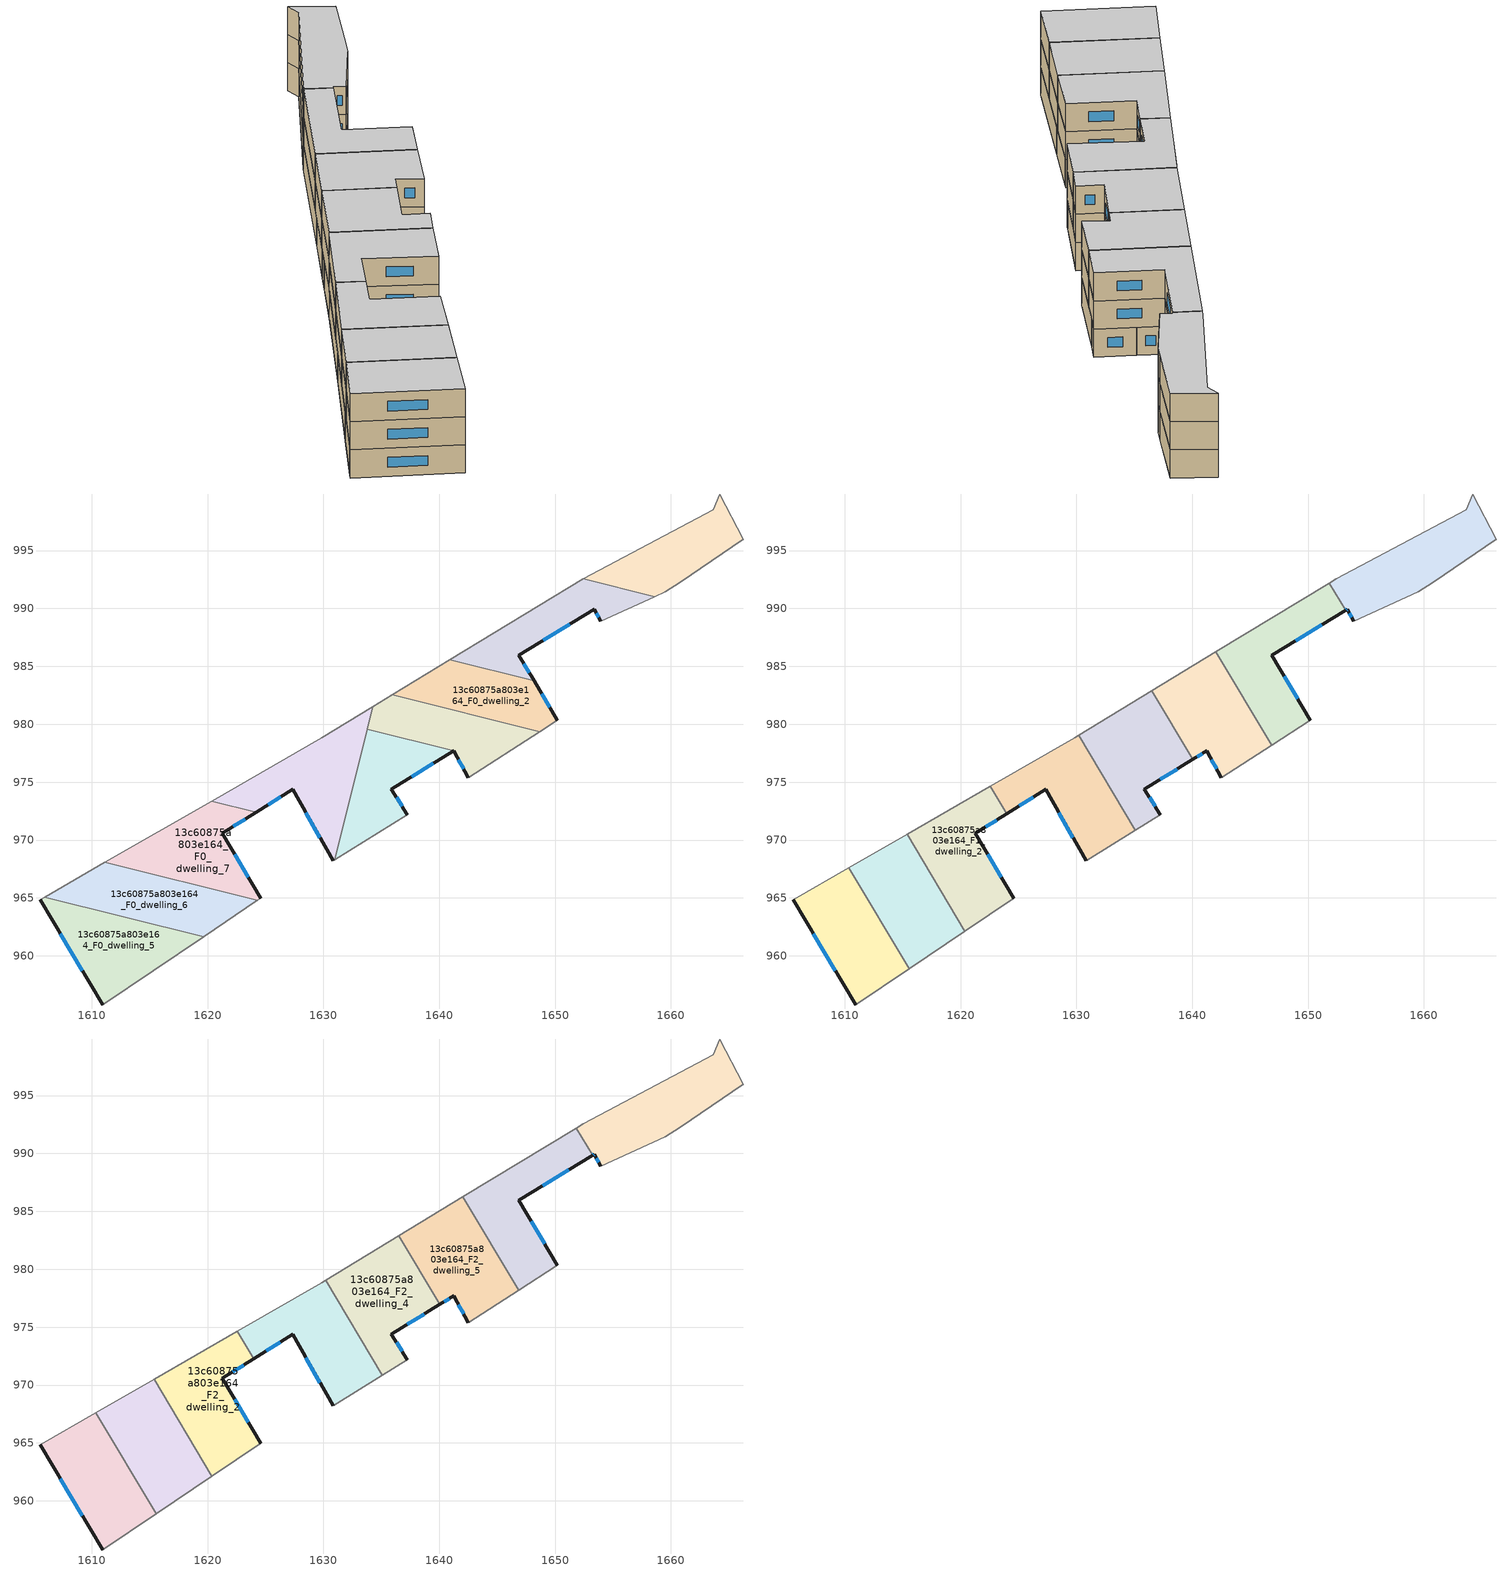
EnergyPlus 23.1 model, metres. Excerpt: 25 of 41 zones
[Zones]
13c60875a803e164_F0_dwelling_0
 floor ground (EU_floor_Construction): 1641.24,977.71 1635.87,974.41 1637.24,972.21 1630.99,968.32 1633.79,979.56 z0
 wall outside (EU_wall_Construction): 1637.24,972.21 1635.87,974.41 1641.24,977.71 z0:3
 wall to 13c60875a803e164_F0_dwelling_1 (EU_wall_Construction): 1641.24,977.71 1633.79,979.56 z0:3
 wall adiabatic (EU_wall_Construction): 1630.99,968.32 1637.24,972.21 z0:3
 wall to 13c60875a803e164_F0_dwelling_8 (EU_wall_Construction): 1633.79,979.56 1630.99,968.32 z0:3
 window (EU_Window_Construction): 1637.62,975.48 1639.5,976.63 / 1636.8,972.92 1636.32,973.69 z0.98:2.02
13c60875a803e164_F0_dwelling_1
 floor ground (EU_floor_Construction): 1648.66,979.37 1642.52,975.39 1641.24,977.71 1633.79,979.56 1634.28,981.52 1635.95,982.54 z0
 wall outside (EU_wall_Construction): 1641.24,977.71 1642.52,975.39 z0:3
 wall adiabatic (EU_wall_Construction): 1635.95,982.54 1634.28,981.52 / 1642.52,975.39 1648.66,979.37 z0:3
 wall to 13c60875a803e164_F0_dwelling_2 (EU_wall_Construction): 1648.66,979.37 1635.95,982.54 z0:3
 wall to 13c60875a803e164_F0_dwelling_8 (EU_wall_Construction): 1634.28,981.52 1633.79,979.56 z0:3
 window (EU_Window_Construction): 1641.66,976.95 1642.11,976.14 z0.98:2.02
13c60875a803e164_F0_dwelling_2
 floor ground (EU_floor_Construction): 1648.19,983.75 1650.19,980.37 1648.66,979.37 1635.95,982.54 1640.92,985.56 z0
 wall outside (EU_wall_Construction): 1650.19,980.37 1648.19,983.75 z0:3
 wall adiabatic (EU_wall_Construction): 1648.66,979.37 1650.19,980.37 / 1640.92,985.56 1635.95,982.54 z0:3
 wall to 13c60875a803e164_F0_dwelling_3 (EU_wall_Construction): 1648.19,983.75 1640.92,985.56 z0:3
 window (EU_Window_Construction): 1649.54,981.47 1648.84,982.65 z0.98:2.02
13c60875a803e164_F0_dwelling_3
 floor ground (EU_floor_Construction): 1658.6,991.02 1653.96,988.9 1653.38,989.95 1646.87,985.97 1648.19,983.75 1640.92,985.56 1652.44,992.56 z0
 wall outside (EU_wall_Construction): 1648.19,983.75 1646.87,985.97 1653.38,989.95 1653.96,988.9 z0:3
 wall adiabatic (EU_wall_Construction): 1653.96,988.9 1658.6,991.02 / 1652.44,992.56 1640.92,985.56 z0:3
 wall to 13c60875a803e164_F0_dwelling_4 (EU_wall_Construction): 1658.6,991.02 1652.44,992.56 z0:3
 window (EU_Window_Construction): 1653.57,989.61 1653.77,989.24 / 1648.99,987.26 1651.27,988.65 / 1647.76,984.47 1647.3,985.25 z0.98:2.02
13c60875a803e164_F0_dwelling_4
 floor ground (EU_floor_Construction): 1664.21,999.86 1666.23,995.99 1660.79,992.27 1659.52,991.45 1658.6,991.02 1652.44,992.56 1663.68,998.51 z0
 wall adiabatic (EU_wall_Construction): 1658.6,991.02 1659.52,991.45 1660.79,992.27 1666.23,995.99 1664.21,999.86 1663.68,998.51 1652.44,992.56 z0:3
13c60875a803e164_F0_dwelling_5
 floor ground (EU_floor_Construction): 1619.66,961.66 1610.94,955.79 1605.52,964.84 1605.93,965.07 z0
 wall outside (EU_wall_Construction): 1605.52,964.84 1610.94,955.79 z0:3
 wall to 13c60875a803e164_F0_dwelling_6 (EU_wall_Construction): 1619.66,961.66 1605.93,965.07 z0:3
 wall adiabatic (EU_wall_Construction): 1610.94,955.79 1619.66,961.66 / 1605.93,965.07 1605.52,964.84 z0:3
 window (EU_Window_Construction): 1607.29,961.89 1609.18,958.73 z0.98:2.02
13c60875a803e164_F0_dwelling_6
 floor ground (EU_floor_Construction): 1624.3,964.79 1619.66,961.66 1605.93,965.07 1611.13,968.07 z0
 wall to 13c60875a803e164_F0_dwelling_7 (EU_wall_Construction): 1624.3,964.79 1611.13,968.07 z0:3
 wall adiabatic (EU_wall_Construction): 1619.66,961.66 1624.3,964.79 / 1611.13,968.07 1605.93,965.07 z0:3
13c60875a803e164_F0_dwelling_7
 floor ground (EU_floor_Construction): 1624.19,972.41 1621.27,970.6 1624.58,964.98 1624.3,964.79 1611.13,968.07 1620.34,973.36 z0
 wall outside (EU_wall_Construction): 1624.58,964.98 1621.27,970.6 1624.19,972.41 z0:3
 wall adiabatic (EU_wall_Construction): 1620.34,973.36 1611.13,968.07 / 1624.3,964.79 1624.58,964.98 z0:3
 wall to 13c60875a803e164_F0_dwelling_8 (EU_wall_Construction): 1624.19,972.41 1620.34,973.36 z0:3
 window (EU_Window_Construction): 1622.22,971.19 1623.24,971.82 / 1623.51,966.81 1622.35,968.77 z0.98:2.02
13c60875a803e164_F0_dwelling_8
 floor ground (EU_floor_Construction): 1634.28,981.52 1630.99,968.32 1630.83,968.22 1627.35,974.38 1624.19,972.41 1620.34,973.36 1629.87,978.85 z0
 wall outside (EU_wall_Construction): 1624.19,972.41 1627.35,974.38 1630.83,968.22 z0:3
 wall adiabatic (EU_wall_Construction): 1634.28,981.52 1629.87,978.85 1620.34,973.36 / 1630.83,968.22 1630.99,968.32 z0:3
 window (EU_Window_Construction): 1628.49,972.37 1629.7,970.22 / 1625.22,973.05 1626.32,973.74 z0.98:2.02
13c60875a803e164_F1_dwelling_0
 floor to 13c60875a803e164_F0_dwelling_5 (EU_floor_Construction): 1612.91,963.34 1615.56,958.9 1610.94,955.79 1605.52,964.84 1605.93,965.07 z3
 floor to 13c60875a803e164_F0_dwelling_6 (EU_floor_Construction): 1610.36,967.62 1612.91,963.34 1605.93,965.07 z3
 wall outside (EU_wall_Construction): 1605.52,964.84 1610.94,955.79 z3:6
 wall to 13c60875a803e164_F1_dwelling_1 (EU_wall_Construction): 1615.56,958.9 1610.36,967.62 z3:6
 wall adiabatic (EU_wall_Construction): 1610.94,955.79 1615.56,958.9 / 1610.36,967.62 1605.52,964.84 z3:6
 window (EU_Window_Construction): 1607.29,961.89 1609.18,958.73 z3.98:5.02
13c60875a803e164_F1_dwelling_1
 floor to 13c60875a803e164_F0_dwelling_6 (EU_floor_Construction): 1617.83,966.4 1620.37,962.14 1619.66,961.66 1612.91,963.34 1610.36,967.62 1611.14,968.07 z3
 floor to 13c60875a803e164_F0_dwelling_5 (EU_floor_Construction): 1619.66,961.66 1615.56,958.9 1612.91,963.34 z3
 floor to 13c60875a803e164_F0_dwelling_7 (EU_floor_Construction): 1615.38,970.51 1617.83,966.4 1611.14,968.07 z3
 wall to 13c60875a803e164_F1_dwelling_2 (EU_wall_Construction): 1620.37,962.14 1615.38,970.51 z3:6
 wall adiabatic (EU_wall_Construction): 1615.56,958.9 1620.37,962.14 / 1615.38,970.51 1610.36,967.62 z3:6
13c60875a803e164_F1_dwelling_2
 floor to 13c60875a803e164_F0_dwelling_7 (EU_floor_Construction): 1623.85,972.49 1623.98,972.28 1621.27,970.6 1624.58,964.98 1624.3,964.79 1617.83,966.4 1615.38,970.51 1620.34,973.36 z3
 floor to 13c60875a803e164_F0_dwelling_8 (EU_floor_Construction): 1622.57,974.64 1623.85,972.49 1620.34,973.36 z3
 floor to 13c60875a803e164_F0_dwelling_6 (EU_floor_Construction): 1624.3,964.79 1620.37,962.14 1617.83,966.4 z3
 wall outside (EU_wall_Construction): 1624.58,964.98 1621.27,970.6 1623.98,972.28 z3:6
 wall adiabatic (EU_wall_Construction): 1622.57,974.64 1615.38,970.51 / 1620.37,962.14 1624.58,964.98 z3:6
 wall to 13c60875a803e164_F1_dwelling_3 (EU_wall_Construction): 1623.98,972.28 1622.57,974.64 z3:6
 window (EU_Window_Construction): 1622.15,971.14 1623.1,971.73 / 1623.51,966.81 1622.35,968.77 z3.98:5.02
13c60875a803e164_F1_dwelling_3
 floor to 13c60875a803e164_F0_dwelling_8 (EU_floor_Construction): 1630.19,979.04 1632.64,974.94 1630.99,968.32 1630.83,968.22 1627.35,974.38 1624.18,972.41 1623.85,972.49 1622.57,974.64 1629.87,978.85 z3
 floor to 13c60875a803e164_F0_dwelling_0 (EU_floor_Construction): 1632.64,974.94 1635.08,970.86 1630.99,968.32 z3
 floor to 13c60875a803e164_F0_dwelling_7 (EU_floor_Construction): 1624.18,972.41 1623.98,972.28 1623.85,972.49 z3
 wall outside (EU_wall_Construction): 1623.98,972.28 1627.35,974.38 1630.83,968.22 z3:6
 wall adiabatic (EU_wall_Construction): 1630.19,979.04 1629.87,978.85 1622.57,974.64 / 1630.83,968.22 1635.08,970.86 z3:6
 wall to 13c60875a803e164_F1_dwelling_4 (EU_wall_Construction): 1635.08,970.86 1630.19,979.04 z3:6
 window (EU_Window_Construction): 1628.49,972.37 1629.7,970.22 / 1625.08,972.96 1626.26,973.69 z3.98:5.02
13c60875a803e164_F1_dwelling_4
 floor to 13c60875a803e164_F0_dwelling_0 (EU_floor_Construction): 1639.32,978.19 1640.04,976.97 1635.87,974.41 1637.24,972.21 1635.08,970.86 1632.64,974.94 1633.79,979.56 z3
 floor to 13c60875a803e164_F0_dwelling_1 (EU_floor_Construction): 1636.85,982.31 1639.32,978.19 1633.79,979.56 1634.28,981.52 1635.95,982.54 z3
 floor to 13c60875a803e164_F0_dwelling_8 (EU_floor_Construction): 1634.28,981.52 1632.64,974.94 1630.19,979.04 z3
 floor to 13c60875a803e164_F0_dwelling_2 (EU_floor_Construction): 1636.51,982.88 1636.85,982.31 1635.95,982.54 z3
 wall outside (EU_wall_Construction): 1637.24,972.21 1635.87,974.41 1640.04,976.97 z3:6
 wall adiabatic (EU_wall_Construction): 1636.51,982.88 1630.19,979.04 / 1635.08,970.86 1637.24,972.21 z3:6
 wall to 13c60875a803e164_F1_dwelling_5 (EU_wall_Construction): 1640.04,976.97 1636.51,982.88 z3:6
 window (EU_Window_Construction): 1637.23,975.24 1638.69,976.14 / 1636.8,972.92 1636.32,973.69 z3.98:5.02
13c60875a803e164_F1_dwelling_5
 floor to 13c60875a803e164_F0_dwelling_1 (EU_floor_Construction): 1645.7,980.11 1646.85,978.19 1642.52,975.39 1641.24,977.71 1639.32,978.19 1636.85,982.31 z3
 floor to 13c60875a803e164_F0_dwelling_0 (EU_floor_Construction): 1641.24,977.71 1640.04,976.97 1639.32,978.19 z3
 floor to 13c60875a803e164_F0_dwelling_2 (EU_floor_Construction): 1642.72,985.11 1645.7,980.11 1636.85,982.31 1636.51,982.88 1640.92,985.56 z3
 floor to 13c60875a803e164_F0_dwelling_3 (EU_floor_Construction): 1642.04,986.24 1642.72,985.11 1640.92,985.56 z3
 wall outside (EU_wall_Construction): 1640.04,976.97 1641.24,977.71 1642.52,975.39 z3:6
 wall adiabatic (EU_wall_Construction): 1642.04,986.24 1636.51,982.88 / 1642.52,975.39 1646.85,978.19 z3:6
 wall to 13c60875a803e164_F1_dwelling_6 (EU_wall_Construction): 1646.85,978.19 1642.04,986.24 z3:6
 window (EU_Window_Construction): 1641.66,976.95 1642.11,976.14 / 1640.43,977.21 1640.85,977.47 z3.98:5.02
13c60875a803e164_F1_dwelling_6
 floor to 13c60875a803e164_F0_dwelling_2 (EU_floor_Construction): 1648.19,983.75 1650.19,980.37 1648.66,979.37 1645.7,980.11 1642.72,985.11 z3
 floor to 13c60875a803e164_F0_dwelling_1 (EU_floor_Construction): 1648.66,979.37 1646.85,978.19 1645.7,980.11 z3
 floor to 13c60875a803e164_F0_dwelling_3 (EU_floor_Construction): 1651.84,992.2 1653.24,989.86 1646.87,985.97 1648.19,983.75 1642.72,985.11 1642.04,986.24 z3
 wall outside (EU_wall_Construction): 1650.19,980.37 1646.87,985.97 1653.24,989.86 z3:6
 wall adiabatic (EU_wall_Construction): 1646.85,978.19 1650.19,980.37 / 1651.84,992.2 1642.04,986.24 z3:6
 wall to 13c60875a803e164_F1_dwelling_7 (EU_wall_Construction): 1653.24,989.86 1651.84,992.2 z3:6
 window (EU_Window_Construction): 1649.11,982.19 1647.95,984.15 / 1648.94,987.23 1651.17,988.59 z3.98:5.02
13c60875a803e164_F1_dwelling_7
 floor to 13c60875a803e164_F0_dwelling_3 (EU_floor_Construction): 1658.6,991.02 1653.96,988.9 1653.38,989.95 1653.24,989.86 1651.84,992.2 1652.44,992.56 z3
 floor to 13c60875a803e164_F0_dwelling_4 (EU_floor_Construction): 1664.21,999.86 1666.23,995.99 1660.79,992.27 1659.52,991.45 1658.6,991.02 1652.44,992.56 1663.68,998.51 z3
 wall outside (EU_wall_Construction): 1653.24,989.86 1653.38,989.95 1653.96,988.9 z3:6
 wall adiabatic (EU_wall_Construction): 1653.96,988.9 1659.52,991.45 1660.79,992.27 1666.23,995.99 1664.21,999.86 1663.68,998.51 1652.43,992.56 1651.84,992.2 z3:6
 window (EU_Window_Construction): 1653.57,989.61 1653.77,989.24 / 1653.29,989.89 1653.34,989.92 z3.98:5.02
13c60875a803e164_F2_dwelling_0
 floor to 13c60875a803e164_F1_dwelling_0 (EU_floor_Construction): 1610.36,967.62 1615.56,958.9 1610.94,955.79 1605.52,964.84 z6
 wall outside (EU_wall_Construction): 1605.52,964.84 1610.94,955.79 z6:9
 wall to 13c60875a803e164_F2_dwelling_1 (EU_wall_Construction): 1615.56,958.9 1610.36,967.62 z6:9
 wall adiabatic (EU_wall_Construction): 1610.94,955.79 1615.56,958.9 / 1610.36,967.62 1605.52,964.84 z6:9
 window (EU_Window_Construction): 1607.29,961.89 1609.18,958.73 z6.98:8.02
 ceiling to 13c60875a803e164_F3_dwelling_0 (EU_floor_Construction): 1615.56,958.9 1610.36,967.62 1605.52,964.84 1610.94,955.79 z9
13c60875a803e164_F2_dwelling_1
 floor to 13c60875a803e164_F1_dwelling_1 (EU_floor_Construction): 1615.38,970.51 1620.37,962.14 1615.56,958.9 1610.36,967.62 z6
 wall to 13c60875a803e164_F2_dwelling_2 (EU_wall_Construction): 1620.37,962.14 1615.38,970.51 z6:9
 wall adiabatic (EU_wall_Construction): 1615.56,958.9 1620.37,962.14 / 1615.38,970.51 1610.36,967.62 z6:9
 ceiling to 13c60875a803e164_F3_dwelling_1 (EU_floor_Construction): 1620.37,962.14 1615.38,970.51 1610.36,967.62 1615.56,958.9 z9
13c60875a803e164_F2_dwelling_2
 floor to 13c60875a803e164_F1_dwelling_2 (EU_floor_Construction): 1622.57,974.64 1623.98,972.28 1621.27,970.6 1624.58,964.98 1620.37,962.14 1615.38,970.51 z6
 wall outside (EU_wall_Construction): 1624.58,964.98 1621.27,970.6 1623.98,972.28 z6:9
 wall adiabatic (EU_wall_Construction): 1622.57,974.64 1615.38,970.51 / 1620.37,962.14 1624.58,964.98 z6:9
 wall to 13c60875a803e164_F2_dwelling_3 (EU_wall_Construction): 1623.98,972.28 1622.57,974.64 z6:9
 window (EU_Window_Construction): 1622.15,971.14 1623.1,971.73 / 1623.51,966.81 1622.35,968.77 z6.98:8.02
 ceiling to 13c60875a803e164_F3_dwelling_2 (EU_floor_Construction): 1624.58,964.98 1621.27,970.6 1623.98,972.28 1622.57,974.64 1615.38,970.51 1620.37,962.14 z9
13c60875a803e164_F2_dwelling_3
 floor to 13c60875a803e164_F1_dwelling_3 (EU_floor_Construction): 1630.19,979.04 1635.08,970.86 1630.83,968.22 1627.35,974.38 1623.98,972.28 1622.57,974.64 1629.87,978.85 z6
 wall outside (EU_wall_Construction): 1623.98,972.28 1627.35,974.38 1630.83,968.22 z6:9
 wall adiabatic (EU_wall_Construction): 1630.19,979.04 1629.87,978.85 1622.57,974.64 / 1630.83,968.22 1635.08,970.86 z6:9
 wall to 13c60875a803e164_F2_dwelling_4 (EU_wall_Construction): 1635.08,970.86 1630.19,979.04 z6:9
 window (EU_Window_Construction): 1628.49,972.37 1629.7,970.22 / 1625.08,972.96 1626.26,973.69 z6.98:8.02
 ceiling to 13c60875a803e164_F3_dwelling_3 (EU_floor_Construction): 1635.08,970.86 1630.19,979.04 1629.87,978.85 1622.57,974.64 1623.98,972.28 1627.35,974.38 1630.83,968.22 z9
13c60875a803e164_F2_dwelling_4
 floor to 13c60875a803e164_F1_dwelling_4 (EU_floor_Construction): 1636.51,982.88 1640.04,976.97 1635.87,974.41 1637.24,972.21 1635.08,970.86 1630.19,979.04 z6
 wall outside (EU_wall_Construction): 1637.24,972.21 1635.87,974.41 1640.04,976.97 z6:9
 wall adiabatic (EU_wall_Construction): 1636.51,982.88 1630.19,979.04 / 1635.08,970.86 1637.24,972.21 z6:9
 wall to 13c60875a803e164_F2_dwelling_5 (EU_wall_Construction): 1640.04,976.97 1636.51,982.88 z6:9
 window (EU_Window_Construction): 1637.23,975.24 1638.69,976.14 / 1636.8,972.92 1636.32,973.69 z6.98:8.02
 ceiling to 13c60875a803e164_F3_dwelling_4 (EU_floor_Construction): 1637.24,972.21 1635.87,974.41 1640.04,976.97 1636.51,982.88 1630.19,979.04 1635.08,970.86 z9
13c60875a803e164_F2_dwelling_5
 floor to 13c60875a803e164_F1_dwelling_5 (EU_floor_Construction): 1642.04,986.24 1646.85,978.19 1642.52,975.39 1641.24,977.71 1640.04,976.97 1636.51,982.88 z6
 wall outside (EU_wall_Construction): 1640.04,976.97 1641.24,977.71 1642.52,975.39 z6:9
 wall adiabatic (EU_wall_Construction): 1642.04,986.24 1636.51,982.88 / 1642.52,975.39 1646.85,978.19 z6:9
 wall to 13c60875a803e164_F2_dwelling_6 (EU_wall_Construction): 1646.85,978.19 1642.04,986.24 z6:9
 window (EU_Window_Construction): 1641.66,976.95 1642.11,976.14 / 1640.43,977.21 1640.85,977.47 z6.98:8.02
 ceiling to 13c60875a803e164_F3_dwelling_5 (EU_floor_Construction): 1646.85,978.19 1642.04,986.24 1636.51,982.88 1640.04,976.97 1641.24,977.71 1642.52,975.39 z9
13c60875a803e164_F2_dwelling_6
 floor to 13c60875a803e164_F1_dwelling_6 (EU_floor_Construction): 1651.84,992.2 1653.24,989.86 1646.87,985.97 1650.19,980.37 1646.85,978.19 1642.04,986.24 z6
 wall outside (EU_wall_Construction): 1650.19,980.37 1646.87,985.97 1653.24,989.86 z6:9
 wall adiabatic (EU_wall_Construction): 1646.85,978.19 1650.19,980.37 / 1651.84,992.2 1642.04,986.24 z6:9
 wall to 13c60875a803e164_F2_dwelling_7 (EU_wall_Construction): 1653.24,989.86 1651.84,992.2 z6:9
 window (EU_Window_Construction): 1649.11,982.19 1647.95,984.15 / 1648.94,987.23 1651.17,988.59 z6.98:8.02
 ceiling to 13c60875a803e164_F3_dwelling_6 (EU_floor_Construction): 1650.19,980.37 1646.87,985.97 1653.24,989.86 1651.84,992.2 1642.04,986.24 1646.85,978.19 z9
13c60875a803e164_F2_dwelling_7
 floor to 13c60875a803e164_F1_dwelling_7 (EU_floor_Construction): 1664.21,999.86 1666.23,995.99 1660.79,992.27 1659.52,991.45 1653.96,988.9 1653.38,989.95 1653.24,989.86 1651.84,992.2 1652.43,992.56 1663.68,998.51 z6
 wall outside (EU_wall_Construction): 1653.24,989.86 1653.38,989.95 1653.96,988.9 z6:9
 wall adiabatic (EU_wall_Construction): 1653.96,988.9 1659.52,991.45 1660.79,992.27 1666.23,995.99 1664.21,999.86 1663.68,998.51 1652.43,992.56 1651.84,992.2 z6:9
 window (EU_Window_Construction): 1653.57,989.61 1653.77,989.24 / 1653.29,989.89 1653.34,989.92 z6.98:8.02
 ceiling to 13c60875a803e164_F3_dwelling_7 (EU_floor_Construction): 1660.79,992.27 1666.23,995.99 1664.21,999.86 1663.68,998.51 1652.43,992.56 1651.84,992.2 1653.24,989.86 1653.38,989.95 1653.96,988.9 1659.52,991.45 z9
[Building]
EU S2 Campaign: North Axis=0; Terrain=City; Solar Distribution=FullExterior
[Site:Location]
Bologna: Latitude=44.5; Longitude=11.25; Time Zone=1; Elevation=37
[SizingPeriod:WeatherFileDays]
AnnualSizingPeriod: Begin Month=1; Begin Day of Month=1; End Month=12; End Day of Month=31; Day of Week for Start Day=Monday; Use Weather File Daylight Saving Period=No; Use Weather File Rain and Snow Indicators=No
[MATERIAL]
EU_InternalMass_Material: Roughness=MediumRough; Thickness=0.1; Conductivity=1; Density=1800; Specific Heat=900; Thermal Absorptance=0.9; Solar Absorptance=0.7; Visible Absorptance=0.7
[MATERIAL:NOMASS] Roughness=MediumRough; Thermal Absorptance=0.9; Solar Absorptance=0.7; Visible Absorptance=0.7
Name | Thermal Resistance
EU_wall_NoMass | 0.905828
EU_floor_NoMass | 0.67114
[WINDOWMATERIAL:SIMPLEGLAZINGSYSTEM]
EU_Window_SimpleGlazing: UFactor=4.52486; Solar Heat Gain Coefficient=0.85; Visible Transmittance=0.85
[CONSTRUCTION]
EU_wall_Construction: EU_wall_NoMass
EU_floor_Construction: EU_floor_NoMass
EU_Window_Construction: EU_Window_SimpleGlazing
EU_InternalMass_Construction: EU_InternalMass_Material
[ZONE] Type=1; Multiplier=1; Ceiling Height=autocalculate; Floor Area=autocalculate; Part of Total Floor Area=Yes
Name | Volume
13c60875a803e164_F0_dwelling_0 | 137.232
13c60875a803e164_F1_dwelling_0; 13c60875a803e164_F2_dwelling_0 | 172.928
13c60875a803e164_F0_dwelling_1 | 139.447
13c60875a803e164_F1_dwelling_1; 13c60875a803e164_F2_dwelling_1 | 172.924
13c60875a803e164_F0_dwelling_2 | 138.365
13c60875a803e164_F1_dwelling_2; 13c60875a803e164_F2_dwelling_2 | 172.927
13c60875a803e164_F0_dwelling_3 | 138.318
13c60875a803e164_F1_dwelling_3; 13c60875a803e164_F2_dwelling_3 | 172.919
13c60875a803e164_F0_dwelling_4 | 138.335
13c60875a803e164_F1_dwelling_4; 13c60875a803e164_F2_dwelling_4 | 172.921
13c60875a803e164_F0_dwelling_5 | 172.916
13c60875a803e164_F1_dwelling_5; 13c60875a803e164_F2_dwelling_5 | 172.929
13c60875a803e164_F0_dwelling_6 | 172.952
13c60875a803e164_F1_dwelling_6; 13c60875a803e164_F2_dwelling_6 | 172.942
13c60875a803e164_F0_dwelling_7 | 163.377
13c60875a803e164_F1_dwelling_7; 13c60875a803e164_F2_dwelling_7 | 172.926
13c60875a803e164_F0_dwelling_8 | 182.47
[INTERNALMASS] Construction=EU_InternalMass_Construction
Name | Zone or ZoneList | Surface Area
13c60875a803e164_F0_dwelling_0_EU_InternalMass | 13c60875a803e164_F0_dwelling_0 | 45.7441
13c60875a803e164_F0_dwelling_1_EU_InternalMass | 13c60875a803e164_F0_dwelling_1 | 46.4813
13c60875a803e164_F0_dwelling_2_EU_InternalMass | 13c60875a803e164_F0_dwelling_2 | 46.1218
13c60875a803e164_F0_dwelling_3_EU_InternalMass | 13c60875a803e164_F0_dwelling_3 | 46.1097
13c60875a803e164_F0_dwelling_4_EU_InternalMass | 13c60875a803e164_F0_dwelling_4 | 46.1115
13c60875a803e164_F0_dwelling_5_EU_InternalMass | 13c60875a803e164_F0_dwelling_5 | 57.6387
13c60875a803e164_F0_dwelling_6_EU_InternalMass | 13c60875a803e164_F0_dwelling_6 | 57.6506
13c60875a803e164_F0_dwelling_7_EU_InternalMass | 13c60875a803e164_F0_dwelling_7 | 54.459
13c60875a803e164_F0_dwelling_8_EU_InternalMass | 13c60875a803e164_F0_dwelling_8 | 60.8256
13c60875a803e164_F1_dwelling_0_EU_InternalMass | 13c60875a803e164_F1_dwelling_0 | 57.6426
13c60875a803e164_F1_dwelling_1_EU_InternalMass | 13c60875a803e164_F1_dwelling_1 | 57.6413
13c60875a803e164_F1_dwelling_2_EU_InternalMass | 13c60875a803e164_F1_dwelling_2 | 57.6422
13c60875a803e164_F1_dwelling_3_EU_InternalMass | 13c60875a803e164_F1_dwelling_3 | 57.6394
13c60875a803e164_F1_dwelling_4_EU_InternalMass | 13c60875a803e164_F1_dwelling_4 | 57.6405
13c60875a803e164_F1_dwelling_5_EU_InternalMass | 13c60875a803e164_F1_dwelling_5 | 57.6431
13c60875a803e164_F1_dwelling_6_EU_InternalMass | 13c60875a803e164_F1_dwelling_6 | 57.6477
13c60875a803e164_F1_dwelling_7_EU_InternalMass | 13c60875a803e164_F1_dwelling_7 | 57.6421
13c60875a803e164_F2_dwelling_0_EU_InternalMass | 13c60875a803e164_F2_dwelling_0 | 57.6426
13c60875a803e164_F2_dwelling_1_EU_InternalMass | 13c60875a803e164_F2_dwelling_1 | 57.6413
13c60875a803e164_F2_dwelling_2_EU_InternalMass | 13c60875a803e164_F2_dwelling_2 | 57.6422
13c60875a803e164_F2_dwelling_3_EU_InternalMass | 13c60875a803e164_F2_dwelling_3 | 57.6394
13c60875a803e164_F2_dwelling_4_EU_InternalMass | 13c60875a803e164_F2_dwelling_4 | 57.6405
13c60875a803e164_F2_dwelling_5_EU_InternalMass | 13c60875a803e164_F2_dwelling_5 | 57.6431
13c60875a803e164_F2_dwelling_6_EU_InternalMass | 13c60875a803e164_F2_dwelling_6 | 57.6477
13c60875a803e164_F2_dwelling_7_EU_InternalMass | 13c60875a803e164_F2_dwelling_7 | 57.6421
[OTHEREQUIPMENT] Fuel Type=Electricity; Design Level Calculation Method=Watts/Area; Power per Zone Floor Area=1; Fraction Latent=0; Fraction Radiant=0; Fraction Lost=0; Carbon Dioxide Generation Rate=0; EndUse Subcategory=EU_Step8_InternalGains
Name | Zone or ZoneList or Space or SpaceList | Schedule
EU_Step8_InternalGain_13c60875a803e164_F0_dwelling_0_f000 | 13c60875a803e164_F0_dwelling_0 | EU_Step8_GainSchedule_13c60875a803e164_F0_dwelling_0_f000
EU_Step8_InternalGain_13c60875a803e164_F0_dwelling_1_f000 | 13c60875a803e164_F0_dwelling_1 | EU_Step8_GainSchedule_13c60875a803e164_F0_dwelling_1_f000
EU_Step8_InternalGain_13c60875a803e164_F0_dwelling_2_f000 | 13c60875a803e164_F0_dwelling_2 | EU_Step8_GainSchedule_13c60875a803e164_F0_dwelling_2_f000
EU_Step8_InternalGain_13c60875a803e164_F0_dwelling_3_f000 | 13c60875a803e164_F0_dwelling_3 | EU_Step8_GainSchedule_13c60875a803e164_F0_dwelling_3_f000
EU_Step8_InternalGain_13c60875a803e164_F0_dwelling_4_f000 | 13c60875a803e164_F0_dwelling_4 | EU_Step8_GainSchedule_13c60875a803e164_F0_dwelling_4_f000
EU_Step8_InternalGain_13c60875a803e164_F0_dwelling_5_f000 | 13c60875a803e164_F0_dwelling_5 | EU_Step8_GainSchedule_13c60875a803e164_F0_dwelling_5_f000
EU_Step8_InternalGain_13c60875a803e164_F0_dwelling_6_f000 | 13c60875a803e164_F0_dwelling_6 | EU_Step8_GainSchedule_13c60875a803e164_F0_dwelling_6_f000
EU_Step8_InternalGain_13c60875a803e164_F0_dwelling_7_f000 | 13c60875a803e164_F0_dwelling_7 | EU_Step8_GainSchedule_13c60875a803e164_F0_dwelling_7_f000
EU_Step8_InternalGain_13c60875a803e164_F0_dwelling_8_f000 | 13c60875a803e164_F0_dwelling_8 | EU_Step8_GainSchedule_13c60875a803e164_F0_dwelling_8_f000
EU_Step8_InternalGain_13c60875a803e164_F1_dwelling_0_f000 | 13c60875a803e164_F1_dwelling_0 | EU_Step8_GainSchedule_13c60875a803e164_F1_dwelling_0_f000
EU_Step8_InternalGain_13c60875a803e164_F1_dwelling_1_f000 | 13c60875a803e164_F1_dwelling_1 | EU_Step8_GainSchedule_13c60875a803e164_F1_dwelling_1_f000
EU_Step8_InternalGain_13c60875a803e164_F1_dwelling_2_f000 | 13c60875a803e164_F1_dwelling_2 | EU_Step8_GainSchedule_13c60875a803e164_F1_dwelling_2_f000
EU_Step8_InternalGain_13c60875a803e164_F1_dwelling_3_f000 | 13c60875a803e164_F1_dwelling_3 | EU_Step8_GainSchedule_13c60875a803e164_F1_dwelling_3_f000
EU_Step8_InternalGain_13c60875a803e164_F1_dwelling_4_f000 | 13c60875a803e164_F1_dwelling_4 | EU_Step8_GainSchedule_13c60875a803e164_F1_dwelling_4_f000
EU_Step8_InternalGain_13c60875a803e164_F1_dwelling_5_f000 | 13c60875a803e164_F1_dwelling_5 | EU_Step8_GainSchedule_13c60875a803e164_F1_dwelling_5_f000
EU_Step8_InternalGain_13c60875a803e164_F1_dwelling_6_f000 | 13c60875a803e164_F1_dwelling_6 | EU_Step8_GainSchedule_13c60875a803e164_F1_dwelling_6_f000
EU_Step8_InternalGain_13c60875a803e164_F1_dwelling_7_f000 | 13c60875a803e164_F1_dwelling_7 | EU_Step8_GainSchedule_13c60875a803e164_F1_dwelling_7_f000
EU_Step8_InternalGain_13c60875a803e164_F2_dwelling_0_f000 | 13c60875a803e164_F2_dwelling_0 | EU_Step8_GainSchedule_13c60875a803e164_F2_dwelling_0_f000
EU_Step8_InternalGain_13c60875a803e164_F2_dwelling_1_f000 | 13c60875a803e164_F2_dwelling_1 | EU_Step8_GainSchedule_13c60875a803e164_F2_dwelling_1_f000
EU_Step8_InternalGain_13c60875a803e164_F2_dwelling_2_f000 | 13c60875a803e164_F2_dwelling_2 | EU_Step8_GainSchedule_13c60875a803e164_F2_dwelling_2_f000
EU_Step8_InternalGain_13c60875a803e164_F2_dwelling_3_f000 | 13c60875a803e164_F2_dwelling_3 | EU_Step8_GainSchedule_13c60875a803e164_F2_dwelling_3_f000
EU_Step8_InternalGain_13c60875a803e164_F2_dwelling_4_f000 | 13c60875a803e164_F2_dwelling_4 | EU_Step8_GainSchedule_13c60875a803e164_F2_dwelling_4_f000
EU_Step8_InternalGain_13c60875a803e164_F2_dwelling_5_f000 | 13c60875a803e164_F2_dwelling_5 | EU_Step8_GainSchedule_13c60875a803e164_F2_dwelling_5_f000
EU_Step8_InternalGain_13c60875a803e164_F2_dwelling_6_f000 | 13c60875a803e164_F2_dwelling_6 | EU_Step8_GainSchedule_13c60875a803e164_F2_dwelling_6_f000
EU_Step8_InternalGain_13c60875a803e164_F2_dwelling_7_f000 | 13c60875a803e164_F2_dwelling_7 | EU_Step8_GainSchedule_13c60875a803e164_F2_dwelling_7_f000
[ZONEVENTILATION:DESIGNFLOWRATE] Schedule=EU_AlwaysOn; Design Flow Rate Calculation Method=AirChanges/Hour; Air Changes per Hour=0.73129; Ventilation Type=Natural; Fan Pressure Rise=0; Fan Total Efficiency=1; Constant Term Coefficient=1; Temperature Term Coefficient=0; Velocity Term Coefficient=0; Velocity Squared Term Coefficient=0; Minimum Indoor Temperature=-100; Maximum Indoor Temperature=100; Delta Temperature=-100; Minimum Outdoor Temperature=-100; Maximum Outdoor Temperature=100; Maximum Wind Speed=40
Name | Zone or ZoneList or Space or SpaceList
EU_ConstantAir_13c60875a803e164_F0_dwelling_0 | 13c60875a803e164_F0_dwelling_0
EU_ConstantAir_13c60875a803e164_F0_dwelling_1 | 13c60875a803e164_F0_dwelling_1
EU_ConstantAir_13c60875a803e164_F0_dwelling_2 | 13c60875a803e164_F0_dwelling_2
EU_ConstantAir_13c60875a803e164_F0_dwelling_3 | 13c60875a803e164_F0_dwelling_3
EU_ConstantAir_13c60875a803e164_F0_dwelling_4 | 13c60875a803e164_F0_dwelling_4
EU_ConstantAir_13c60875a803e164_F0_dwelling_5 | 13c60875a803e164_F0_dwelling_5
EU_ConstantAir_13c60875a803e164_F0_dwelling_6 | 13c60875a803e164_F0_dwelling_6
EU_ConstantAir_13c60875a803e164_F0_dwelling_7 | 13c60875a803e164_F0_dwelling_7
EU_ConstantAir_13c60875a803e164_F0_dwelling_8 | 13c60875a803e164_F0_dwelling_8
EU_ConstantAir_13c60875a803e164_F1_dwelling_0 | 13c60875a803e164_F1_dwelling_0
EU_ConstantAir_13c60875a803e164_F1_dwelling_1 | 13c60875a803e164_F1_dwelling_1
EU_ConstantAir_13c60875a803e164_F1_dwelling_2 | 13c60875a803e164_F1_dwelling_2
EU_ConstantAir_13c60875a803e164_F1_dwelling_3 | 13c60875a803e164_F1_dwelling_3
EU_ConstantAir_13c60875a803e164_F1_dwelling_4 | 13c60875a803e164_F1_dwelling_4
EU_ConstantAir_13c60875a803e164_F1_dwelling_5 | 13c60875a803e164_F1_dwelling_5
EU_ConstantAir_13c60875a803e164_F1_dwelling_6 | 13c60875a803e164_F1_dwelling_6
EU_ConstantAir_13c60875a803e164_F1_dwelling_7 | 13c60875a803e164_F1_dwelling_7
EU_ConstantAir_13c60875a803e164_F2_dwelling_0 | 13c60875a803e164_F2_dwelling_0
EU_ConstantAir_13c60875a803e164_F2_dwelling_1 | 13c60875a803e164_F2_dwelling_1
EU_ConstantAir_13c60875a803e164_F2_dwelling_2 | 13c60875a803e164_F2_dwelling_2
EU_ConstantAir_13c60875a803e164_F2_dwelling_3 | 13c60875a803e164_F2_dwelling_3
EU_ConstantAir_13c60875a803e164_F2_dwelling_4 | 13c60875a803e164_F2_dwelling_4
EU_ConstantAir_13c60875a803e164_F2_dwelling_5 | 13c60875a803e164_F2_dwelling_5
EU_ConstantAir_13c60875a803e164_F2_dwelling_6 | 13c60875a803e164_F2_dwelling_6
EU_ConstantAir_13c60875a803e164_F2_dwelling_7 | 13c60875a803e164_F2_dwelling_7
[HVACTEMPLATE:THERMOSTAT] Constant Heating Setpoint=20; Constant Cooling Setpoint=50
EU_HeatOnly_13c60875a803e164_F0_dwelling_0; EU_HeatOnly_13c60875a803e164_F0_dwelling_1; EU_HeatOnly_13c60875a803e164_F0_dwelling_2; EU_HeatOnly_13c60875a803e164_F0_dwelling_3; EU_HeatOnly_13c60875a803e164_F0_dwelling_4; EU_HeatOnly_13c60875a803e164_F0_dwelling_5; EU_HeatOnly_13c60875a803e164_F0_dwelling_6; EU_HeatOnly_13c60875a803e164_F0_dwelling_7; EU_HeatOnly_13c60875a803e164_F0_dwelling_8; EU_HeatOnly_13c60875a803e164_F1_dwelling_0; EU_HeatOnly_13c60875a803e164_F1_dwelling_1; EU_HeatOnly_13c60875a803e164_F1_dwelling_2; EU_HeatOnly_13c60875a803e164_F1_dwelling_3; EU_HeatOnly_13c60875a803e164_F1_dwelling_4; EU_HeatOnly_13c60875a803e164_F1_dwelling_5; EU_HeatOnly_13c60875a803e164_F1_dwelling_6; EU_HeatOnly_13c60875a803e164_F1_dwelling_7; EU_HeatOnly_13c60875a803e164_F2_dwelling_0; EU_HeatOnly_13c60875a803e164_F2_dwelling_1; EU_HeatOnly_13c60875a803e164_F2_dwelling_2; EU_HeatOnly_13c60875a803e164_F2_dwelling_3; EU_HeatOnly_13c60875a803e164_F2_dwelling_4; EU_HeatOnly_13c60875a803e164_F2_dwelling_5; EU_HeatOnly_13c60875a803e164_F2_dwelling_6; EU_HeatOnly_13c60875a803e164_F2_dwelling_7; EU_HeatOnly_13c60875a803e164_F3_dwelling_0; EU_HeatOnly_13c60875a803e164_F3_dwelling_1; EU_HeatOnly_13c60875a803e164_F3_dwelling_2; EU_HeatOnly_13c60875a803e164_F3_dwelling_3; EU_HeatOnly_13c60875a803e164_F3_dwelling_4; EU_HeatOnly_13c60875a803e164_F3_dwelling_5; EU_HeatOnly_13c60875a803e164_F3_dwelling_6; EU_HeatOnly_13c60875a803e164_F3_dwelling_7; EU_HeatOnly_13c60875a803e164_F4_dwelling_0; EU_HeatOnly_13c60875a803e164_F4_dwelling_1; EU_HeatOnly_13c60875a803e164_F4_dwelling_2; EU_HeatOnly_13c60875a803e164_F4_dwelling_3; EU_HeatOnly_13c60875a803e164_F4_dwelling_4; EU_HeatOnly_13c60875a803e164_F4_dwelling_5; EU_HeatOnly_13c60875a803e164_F4_dwelling_6; EU_HeatOnly_13c60875a803e164_F4_dwelling_7
[HVACTEMPLATE:ZONE:IDEALLOADSAIRSYSTEM] System Availability Schedule=EU_AlwaysOn; Maximum Heating Supply Air Temperature=50; Minimum Cooling Supply Air Temperature=13; Maximum Heating Supply Air Humidity Ratio=0.0156; Minimum Cooling Supply Air Humidity Ratio=0.0077; Heating Limit=NoLimit; Cooling Limit=NoLimit; Heating Availability Schedule=EU_AlwaysOn; Cooling Availability Schedule=EU_CoolingOff; Dehumidification Control Type=ConstantSensibleHeatRatio; Cooling Sensible Heat Ratio=0.7; Dehumidification Setpoint=60; Humidification Control Type=None; Humidification Setpoint=30; Outdoor Air Method=None; Outdoor Air Flow Rate per Person=0.00944; Outdoor Air Flow Rate per Zone Floor Area=0; Outdoor Air Flow Rate per Zone=0; Demand Controlled Ventilation Type=None; Outdoor Air Economizer Type=NoEconomizer; Heat Recovery Type=None; Sensible Heat Recovery Effectiveness=0.7; Latent Heat Recovery Effectiveness=0.65
Name | Template Thermostat
13c60875a803e164_F0_dwelling_0 | EU_HeatOnly_13c60875a803e164_F0_dwelling_0
13c60875a803e164_F0_dwelling_1 | EU_HeatOnly_13c60875a803e164_F0_dwelling_1
13c60875a803e164_F0_dwelling_2 | EU_HeatOnly_13c60875a803e164_F0_dwelling_2
13c60875a803e164_F0_dwelling_3 | EU_HeatOnly_13c60875a803e164_F0_dwelling_3
13c60875a803e164_F0_dwelling_4 | EU_HeatOnly_13c60875a803e164_F0_dwelling_4
13c60875a803e164_F0_dwelling_5 | EU_HeatOnly_13c60875a803e164_F0_dwelling_5
13c60875a803e164_F0_dwelling_6 | EU_HeatOnly_13c60875a803e164_F0_dwelling_6
13c60875a803e164_F0_dwelling_7 | EU_HeatOnly_13c60875a803e164_F0_dwelling_7
13c60875a803e164_F0_dwelling_8 | EU_HeatOnly_13c60875a803e164_F0_dwelling_8
13c60875a803e164_F1_dwelling_0 | EU_HeatOnly_13c60875a803e164_F1_dwelling_0
13c60875a803e164_F1_dwelling_1 | EU_HeatOnly_13c60875a803e164_F1_dwelling_1
13c60875a803e164_F1_dwelling_2 | EU_HeatOnly_13c60875a803e164_F1_dwelling_2
13c60875a803e164_F1_dwelling_3 | EU_HeatOnly_13c60875a803e164_F1_dwelling_3
13c60875a803e164_F1_dwelling_4 | EU_HeatOnly_13c60875a803e164_F1_dwelling_4
13c60875a803e164_F1_dwelling_5 | EU_HeatOnly_13c60875a803e164_F1_dwelling_5
13c60875a803e164_F1_dwelling_6 | EU_HeatOnly_13c60875a803e164_F1_dwelling_6
13c60875a803e164_F1_dwelling_7 | EU_HeatOnly_13c60875a803e164_F1_dwelling_7
13c60875a803e164_F2_dwelling_0 | EU_HeatOnly_13c60875a803e164_F2_dwelling_0
13c60875a803e164_F2_dwelling_1 | EU_HeatOnly_13c60875a803e164_F2_dwelling_1
13c60875a803e164_F2_dwelling_2 | EU_HeatOnly_13c60875a803e164_F2_dwelling_2
13c60875a803e164_F2_dwelling_3 | EU_HeatOnly_13c60875a803e164_F2_dwelling_3
13c60875a803e164_F2_dwelling_4 | EU_HeatOnly_13c60875a803e164_F2_dwelling_4
13c60875a803e164_F2_dwelling_5 | EU_HeatOnly_13c60875a803e164_F2_dwelling_5
13c60875a803e164_F2_dwelling_6 | EU_HeatOnly_13c60875a803e164_F2_dwelling_6
13c60875a803e164_F2_dwelling_7 | EU_HeatOnly_13c60875a803e164_F2_dwelling_7
[SIZING:ZONE] Zone Cooling Design Supply Air Temperature Input Method=SupplyAirTemperature; Zone Cooling Design Supply Air Temperature=13; Zone Heating Design Supply Air Temperature Input Method=SupplyAirTemperature; Zone Heating Design Supply Air Temperature=50; Zone Cooling Design Supply Air Humidity Ratio=0.008; Zone Heating Design Supply Air Humidity Ratio=0.008; Cooling Design Air Flow Method=DesignDay; Cooling Design Air Flow Rate=0; Cooling Minimum Air Flow per Zone Floor Area=0.000762; Cooling Minimum Air Flow=0; Cooling Minimum Air Flow Fraction=0.2; Heating Design Air Flow Method=DesignDay; Heating Design Air Flow Rate=0; Heating Maximum Air Flow per Zone Floor Area=0.002032; Heating Maximum Air Flow=0.141576; Heating Maximum Air Flow Fraction=0.3; Account for Dedicated Outdoor Air System=No; Dedicated Outdoor Air System Control Strategy=NeutralSupplyAir; Dedicated Outdoor Air Low Setpoint Temperature for Design=autosize; Dedicated Outdoor Air High Setpoint Temperature for Design=autosize; Zone Load Sizing Method=Sensible Load Only No Latent Load; Zone Latent Cooling Design Supply Air Humidity Ratio Input Method=HumidityRatioDifference; Zone Cooling Design Supply Air Humidity Ratio Difference=0.005; Zone Latent Heating Design Supply Air Humidity Ratio Input Method=HumidityRatioDifference; Zone Humidification Design Supply Air Humidity Ratio Difference=0.005
13c60875a803e164_F0_dwelling_0; 13c60875a803e164_F0_dwelling_1; 13c60875a803e164_F0_dwelling_2; 13c60875a803e164_F0_dwelling_3; 13c60875a803e164_F0_dwelling_4; 13c60875a803e164_F0_dwelling_5; 13c60875a803e164_F0_dwelling_6; 13c60875a803e164_F0_dwelling_7; 13c60875a803e164_F0_dwelling_8; 13c60875a803e164_F1_dwelling_0; 13c60875a803e164_F1_dwelling_1; 13c60875a803e164_F1_dwelling_2; 13c60875a803e164_F1_dwelling_3; 13c60875a803e164_F1_dwelling_4; 13c60875a803e164_F1_dwelling_5; 13c60875a803e164_F1_dwelling_6; 13c60875a803e164_F1_dwelling_7; 13c60875a803e164_F2_dwelling_0; 13c60875a803e164_F2_dwelling_1; 13c60875a803e164_F2_dwelling_2; 13c60875a803e164_F2_dwelling_3; 13c60875a803e164_F2_dwelling_4; 13c60875a803e164_F2_dwelling_5; 13c60875a803e164_F2_dwelling_6; 13c60875a803e164_F2_dwelling_7
[SCHEDULE:CONSTANT]
Name | Hourly Value
EU_AlwaysOn | 1
EU_CoolingOff | 0
[SCHEDULE:FILE] Column Number=1; Rows to Skip at Top=0; Number of Hours of Data=8760; Column Separator=Comma; Interpolate to Timestep=No; Minutes per Item=60; Adjust Schedule for Daylight Savings=Yes
Name | File
EU_Step8_GainSchedule_13c60875a803e164_F0_dwelling_0_f000 | ../../schedules/13c60875a803e164/13c60875a803e164_F0_dwelling_0_f000_gain.csv
EU_Step8_GainSchedule_13c60875a803e164_F0_dwelling_1_f000 | ../../schedules/13c60875a803e164/13c60875a803e164_F0_dwelling_1_f000_gain.csv
EU_Step8_GainSchedule_13c60875a803e164_F0_dwelling_2_f000 | ../../schedules/13c60875a803e164/13c60875a803e164_F0_dwelling_2_f000_gain.csv
EU_Step8_GainSchedule_13c60875a803e164_F0_dwelling_3_f000 | ../../schedules/13c60875a803e164/13c60875a803e164_F0_dwelling_3_f000_gain.csv
EU_Step8_GainSchedule_13c60875a803e164_F0_dwelling_4_f000 | ../../schedules/13c60875a803e164/13c60875a803e164_F0_dwelling_4_f000_gain.csv
EU_Step8_GainSchedule_13c60875a803e164_F0_dwelling_5_f000 | ../../schedules/13c60875a803e164/13c60875a803e164_F0_dwelling_5_f000_gain.csv
EU_Step8_GainSchedule_13c60875a803e164_F0_dwelling_6_f000 | ../../schedules/13c60875a803e164/13c60875a803e164_F0_dwelling_6_f000_gain.csv
EU_Step8_GainSchedule_13c60875a803e164_F0_dwelling_7_f000 | ../../schedules/13c60875a803e164/13c60875a803e164_F0_dwelling_7_f000_gain.csv
EU_Step8_GainSchedule_13c60875a803e164_F0_dwelling_8_f000 | ../../schedules/13c60875a803e164/13c60875a803e164_F0_dwelling_8_f000_gain.csv
EU_Step8_GainSchedule_13c60875a803e164_F1_dwelling_0_f000 | ../../schedules/13c60875a803e164/13c60875a803e164_F1_dwelling_0_f000_gain.csv
EU_Step8_GainSchedule_13c60875a803e164_F1_dwelling_1_f000 | ../../schedules/13c60875a803e164/13c60875a803e164_F1_dwelling_1_f000_gain.csv
EU_Step8_GainSchedule_13c60875a803e164_F1_dwelling_2_f000 | ../../schedules/13c60875a803e164/13c60875a803e164_F1_dwelling_2_f000_gain.csv
EU_Step8_GainSchedule_13c60875a803e164_F1_dwelling_3_f000 | ../../schedules/13c60875a803e164/13c60875a803e164_F1_dwelling_3_f000_gain.csv
EU_Step8_GainSchedule_13c60875a803e164_F1_dwelling_4_f000 | ../../schedules/13c60875a803e164/13c60875a803e164_F1_dwelling_4_f000_gain.csv
EU_Step8_GainSchedule_13c60875a803e164_F1_dwelling_5_f000 | ../../schedules/13c60875a803e164/13c60875a803e164_F1_dwelling_5_f000_gain.csv
EU_Step8_GainSchedule_13c60875a803e164_F1_dwelling_6_f000 | ../../schedules/13c60875a803e164/13c60875a803e164_F1_dwelling_6_f000_gain.csv
EU_Step8_GainSchedule_13c60875a803e164_F1_dwelling_7_f000 | ../../schedules/13c60875a803e164/13c60875a803e164_F1_dwelling_7_f000_gain.csv
EU_Step8_GainSchedule_13c60875a803e164_F2_dwelling_0_f000 | ../../schedules/13c60875a803e164/13c60875a803e164_F2_dwelling_0_f000_gain.csv
EU_Step8_GainSchedule_13c60875a803e164_F2_dwelling_1_f000 | ../../schedules/13c60875a803e164/13c60875a803e164_F2_dwelling_1_f000_gain.csv
EU_Step8_GainSchedule_13c60875a803e164_F2_dwelling_2_f000 | ../../schedules/13c60875a803e164/13c60875a803e164_F2_dwelling_2_f000_gain.csv
EU_Step8_GainSchedule_13c60875a803e164_F2_dwelling_3_f000 | ../../schedules/13c60875a803e164/13c60875a803e164_F2_dwelling_3_f000_gain.csv
EU_Step8_GainSchedule_13c60875a803e164_F2_dwelling_4_f000 | ../../schedules/13c60875a803e164/13c60875a803e164_F2_dwelling_4_f000_gain.csv
EU_Step8_GainSchedule_13c60875a803e164_F2_dwelling_5_f000 | ../../schedules/13c60875a803e164/13c60875a803e164_F2_dwelling_5_f000_gain.csv
EU_Step8_GainSchedule_13c60875a803e164_F2_dwelling_6_f000 | ../../schedules/13c60875a803e164/13c60875a803e164_F2_dwelling_6_f000_gain.csv
EU_Step8_GainSchedule_13c60875a803e164_F2_dwelling_7_f000 | ../../schedules/13c60875a803e164/13c60875a803e164_F2_dwelling_7_f000_gain.csv
